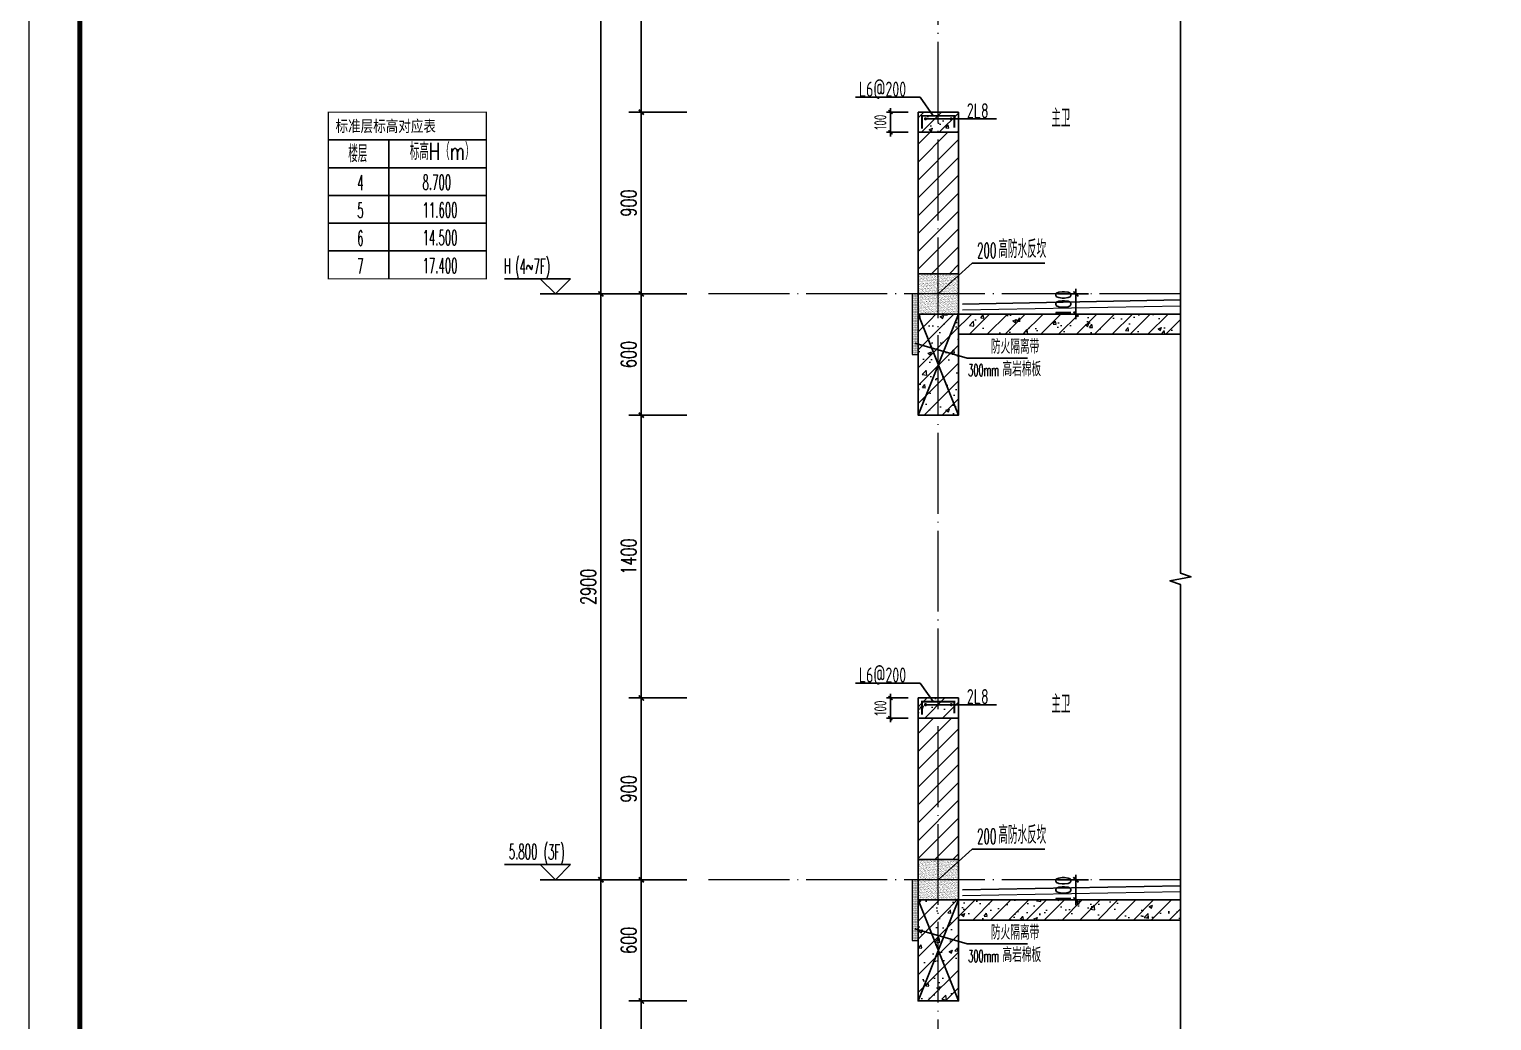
# Model space of a CAD drawing. Extents: x -1712635 to -854203, y -534641 to -21985.
# Drawn here: x -961727 to -954487, y -158788 to -153880 of the extents above; entities that cross this region are included whole.
import ezdxf

# ---------------------------------------------------------------- set-up
doc = ezdxf.new("R2010")
doc.units = 0
doc.header["$LTSCALE"] = 1000
doc.linetypes.add('DOTE', pattern=[2.4200000000000004, 2, -0.2, 0.02, -0.2])
doc.layers.get('0').update_dxf_attribs({"linetype": 'CONTINUOUS'})
doc.layers.get('Defpoints').update_dxf_attribs({"linetype": 'CONTINUOUS'})
for name, color, linetype in [('C-Sheet-图框', 101, 'CONTINUOUS'), ('DIM', 2, 'CONTINUOUS'), ('DIM_ELEV', 3, 'CONTINUOUS'), ('DIM_IDEN', 67, 'CONTINUOUS'), ('DIM_SYMB', 3, 'CONTINUOUS'), ('PUB_DIM', 3, 'CONTINUOUS'), ('PUB_TEXT', 2, 'CONTINUOUS'), ('REIN', 6, 'CONTINUOUS'), ('S-大样-砼线', 7, 'CONTINUOUS'), ('S-引出线', 40, 'CONTINUOUS'), ('TEXT', 2, 'CONTINUOUS'), ('WALL', 2, 'CONTINUOUS'), ('看线', 251, 'CONTINUOUS'), ('立面-看线', 251, 'CONTINUOUS')]:
    doc.layers.add(name, color=color, linetype=linetype)
for name, color, linetype, lineweight in [('DOTE', 19, 'DOTE', 9), ('PUB_HATCH', 8, 'CONTINUOUS', 9), ('内粉刷', 37, 'CONTINUOUS', 9), ('图框', 9, 'CONTINUOUS', 18)]:
    doc.layers.add(name, color=color, linetype=linetype, lineweight=lineweight)
doc.styles.add('_TCH_DIM', font='SIMPLEX.shx', dxfattribs={"width": 0.7, "bigfont": 'GBCBIG.shx'})
doc.styles.add('_TCH_DIM_T3', font='SIMPLEX', dxfattribs={"width": 0.7058823529411765, "bigfont": 'GBCBIG'})
doc.styles.add('DIM_FONT_T3', font='SIMPLEX', dxfattribs={"width": 0.7058823529411765, "bigfont": 'GBCBIG'})
doc.styles.add('TSSD_DIMENSION', font='Tssdeng.shx', dxfattribs={"width": 0.7, "bigfont": 'tssdchn.shx'})
doc.styles.add('w', font='tssdeng.shx', dxfattribs={"width": 0.8, "bigfont": 'tssdchn.shx'})
doc.styles.add('宋体', font='', dxfattribs={"height": 50})
doc.styles.get('宋体').set_extended_font_data('SimSun')
doc.dimstyles.new('_TCH_ARCH&&25', dxfattribs={"dimtxt": 74.375, "dimasz": 25, "dimexe": 62.5, "dimexo": 75, "dimgap": 25, "dimtad": 1, "dimdec": 0, "dimzin": 0, "dimdsep": 46, "dimtxsty": '_TCH_DIM_T3', "dimblk": 'ARCHTICK', "dimcen": 0.09, "dimclrt": 7, "dimazin": 0, "dimtfac": 1, "dimtdec": 0, "dimtix": 1, "dimtmove": 2, "dimatfit": 3, "dimldrblk": 'ARCHTICK', "dimfxl": 0, "dimtolj": 1, "dimtzin": 0, "dimarcsym": 0})
doc.dimstyles.new('TSSD_20_20', dxfattribs={"dimtxt": 60, "dimasz": 20, "dimexe": 20, "dimexo": 50, "dimgap": 20, "dimtad": 1, "dimdec": 0, "dimzin": 0, "dimdsep": 46, "dimtxsty": 'TSSD_DIMENSION', "dimblk": 'ARCHTICK', "dimblk1": 'ARCHTICK', "dimblk2": 'ARCHTICK', "dimcen": 0, "dimdle": 20, "dimclrt": 7, "dimadec": 0, "dimazin": 0, "dimtfac": 1, "dimtdec": 0, "dimtix": 1, "dimtmove": 2, "dimatfit": 3, "dimfxl": 0, "dimtolj": 1, "dimtzin": 0, "dimarcsym": 0})
pattern_1 = [(45, (0, 0), (-44.19417382415921, 44.19417382415922), []), (49.99999999999999, (0, 0), (179.3150456501884, -15.68803374564878), [18.75, -206.25]), (355, (0, 0), (-34.68783340325, 188.048033425003), [15, -165]), (100.4514, (14.94292, -1.307335), (144.6273454285054, 172.3598855152384), [15.9350475, -175.285528]), (46.18420000000002, (0, 50), (266.8102621564111, -41.37975358225452), [28.125, -309.3749999999999]), (96.6356, (22.23418625, 46.55167325), (233.6656763871758, 243.5294677251104), [23.902572, -262.92825]), (351.1842, (0, 50), (233.6654862834068, 243.5296502313311), [22.5, -247.5]), (21, (25, 37.5), (149.2267630296154, -100.6547226663347), [18.75, -206.25]), (326.0000000000001, (25, 37.5), (60.82883298039543, 181.2875112617133), [15, -165]), (71.4514, (37.43555825, 29.1120985), (210.0556571453725, 80.6326241774881), [15.9350475, -175.285528]), (37.50000000000001, (0, 0), (3.039963829322667, 83.22346345782788), [0, -163, 0, -167.5, 0, -165.625]), (7.499999999999999, (0, 0), (65.76738436053715, 98.60292797059006), [0, -95.5, 0, -159.25, 0, -63.125]), (327.5, (-55.75, 0), (133.4556090431022, -5.638717933594939), [0, -62.5, 0, -195, 0, -258.75]), (317.5, (-80.75, 0), (145.7965423355966, 25.02624558307943), [0, -81.25, 0, -129.5, 0, -183.75])]

# ---------------------------------------------------------------- blocks, each defined once
blk = doc.blocks.new('GFDDDDRG')
at = {"layer": '图框'}
blk.add_lwpolyline([(923309.7791572664, -107436.9617041193), (923309.7791572663, -159999.4617041193), (893609.7791572664, -159999.4617041193), (893609.7791572665, -107436.9617041193)], close=True, dxfattribs=at)
blk.add_lwpolyline([(923309.7791572664, -107436.9617041193), (923309.7791572663, -159999.4617041193), (893609.7791572664, -159999.4617041193), (893609.7791572665, -107436.9617041193)], close=True, dxfattribs=at)
at = {"layer": '图框', "const_width": 50}
blk.add_lwpolyline([(894109.7791572664, -159499.4617041193), (922809.7791572663, -159499.4617041193), (922809.7791572664, -108686.9617041193), (894109.7791572665, -108686.9617041193)], close=True, dxfattribs=at)
blk = doc.blocks.new('_ArchTick')
at = {"color": 0, "const_width": 0.35}
blk.add_lwpolyline([(-0.5, -0.5), (0.5, 0.5)], dxfattribs=at)
blk = doc.blocks.new('*D2679')
at = {"layer": 'Defpoints', "color": 0}
for p in [(1158057.574142566, 465143.3721649078), (1158223.534027657, 465143.3721649078), (1158057.574142566, 465043.3721650917)]:
    blk.add_point(p, dxfattribs=at)
at = {"layer": 'PUB_DIM', "color": 0, "lineweight": -2}
for p, q in [((1158223.534027657, 465143.3721649078), (1158223.534027657, 465168.3721649078)), ((1158132.574142566, 465143.3721649078), (1158286.034027657, 465143.3721649078)), ((1158223.534027657, 465043.3721650917), (1158223.534027657, 465143.3721649078)), ((1158132.574142566, 465043.3721650917), (1158286.034027657, 465043.3721650917)), ((1158223.534027657, 465043.3721650917), (1158223.534027657, 465018.3721650917))]:
    blk.add_line(p, q, dxfattribs=at)
at = {"layer": 'PUB_DIM', "color": 0, "lineweight": -2, "xscale": 25, "yscale": 25, "zscale": 25}
for p, rotation in [((1158223.534027657, 465143.3721649078), 270), ((1158223.534027657, 465043.3721650917), 90)]:
    blk.add_blockref('_ArchTick', p, dxfattribs=dict(at, rotation=rotation))
at = {"layer": 'PUB_DIM', "color": 7, "insert": (1158161.346527657, 465093.3721649999), "char_height": 74.375, "attachment_point": 5, "rotation": 90, "style": '_TCH_DIM_T3'}
blk.add_mtext('\\A1;100', dxfattribs=at)
blk = doc.blocks.new('VDVDXAXFSFFX')
at = {"layer": 'PUB_HATCH'}
h = blk.add_hatch(dxfattribs=at)
h.set_pattern_fill('DOTS', color=251, scale=2, style=0)
h.set_pattern_definition([(0, (924712.4965232481, -148185.5928938247), (1.5875, 3.175), [0, -3.175])])
h.paths.add_polyline_path([(924682.496528509, -148185.5928938247), (924712.4965288265, -148185.5928938247), (924712.4965296196, -147935.5928918117), (924712.4965296126, -147885.5928918776), (924712.4965232481, -147885.5928918157), (924712.4965232481, -147885.5928938247), (924682.496528509, -147885.5928938247)])
at = {"layer": 'DIM_IDEN', "color": 5}
for p, q in [((924695.4944669578, -148129.2886519908), (924955.5658560492, -148202.8897275763)), ((924955.5658560492, -148202.8897275763), (925253.409062462, -148202.8897275763))]:
    blk.add_line(p, q, dxfattribs=at)
at = {"layer": 'PUB_HATCH', "color": 5}
blk.add_lwpolyline([(924712.4965232481, -147885.5928938247), (924682.496528509, -147885.5928938247), (924682.496528509, -148185.5928938247), (924712.4965232481, -148185.5928938247)], close=True, dxfattribs=at)
at = {"layer": 'PUB_TEXT', "style": 'DIM_FONT_T3', "width": 0.7058823529411765}
blk.add_text('防火隔离带', height=71.48936170212767, dxfattribs=at).set_placement((925072.609312775, -148181.8897275763))
at = {"layer": 'PUB_TEXT', "color": 5, "style": 'DIM_FONT_T3'}
for s, height, width, p in [('300mm', 59.5, 0.4982698961937717, (924960.3522060211, -148292.9097275763)), ('高岩棉板', 71.48936170212767, 0.7058823529411765, (925129.763970727, -148292.9097275763))]:
    blk.add_text(s, height=height, dxfattribs=dict(at, width=width)).set_placement(p)
blk = doc.blocks.new('*D3382')
at = {"layer": 'Defpoints', "color": 0}
for p in [(-958696.6077142286, -158690.5150327926), (-958396.6077142078, -158690.5150327926), (-958396.6077142078, -160090.5148952722)]:
    blk.add_point(p, dxfattribs=at)
at = {"layer": 'PUB_DIM', "color": 0, "lineweight": -2}
for p, q in [((-958471.6077142078, -158690.5150327926), (-958759.1077142286, -158690.5150327926)), ((-958696.6077142286, -160090.5148952722), (-958696.6077142286, -158690.5150327926)), ((-958471.6077142078, -160090.5148952722), (-958759.1077142286, -160090.5148952722))]:
    blk.add_line(p, q, dxfattribs=at)
at = {"layer": 'PUB_DIM', "color": 0, "lineweight": -2, "xscale": 25, "yscale": 25, "zscale": 25}
for p, rotation in [((-958696.6077142286, -158690.5150327926), 90), ((-958696.6077142286, -160090.5148952722), 270)]:
    blk.add_blockref('_ArchTick', p, dxfattribs=dict(at, rotation=rotation))
at = {"layer": 'PUB_DIM', "color": 7, "insert": (-958758.7952142286, -159390.5149640325), "char_height": 74.375, "attachment_point": 5, "rotation": 90, "style": '_TCH_DIM_T3'}
blk.add_mtext('\\A1;1400', dxfattribs=at)
blk = doc.blocks.new('*D3383')
at = {"layer": 'Defpoints', "color": 0}
for p in [(-958696.6077142286, -158090.5150327928), (-958396.6077142078, -158090.5150327928), (-958396.6077142078, -158690.5150327926)]:
    blk.add_point(p, dxfattribs=at)
at = {"layer": 'PUB_DIM', "color": 0, "lineweight": -2}
for p, q in [((-958471.6077142078, -158090.5150327928), (-958759.1077142286, -158090.5150327928)), ((-958696.6077142286, -158690.5150327926), (-958696.6077142286, -158090.5150327928)), ((-958471.6077142078, -158690.5150327926), (-958759.1077142286, -158690.5150327926))]:
    blk.add_line(p, q, dxfattribs=at)
at = {"layer": 'PUB_DIM', "color": 0, "lineweight": -2, "xscale": 25, "yscale": 25, "zscale": 25}
for p, rotation in [((-958696.6077142286, -158090.5150327928), 90), ((-958696.6077142286, -158690.5150327926), 270)]:
    blk.add_blockref('_ArchTick', p, dxfattribs=dict(at, rotation=rotation))
at = {"layer": 'PUB_DIM', "color": 7, "insert": (-958758.7952142286, -158390.5150327928), "char_height": 74.375, "attachment_point": 5, "rotation": 90, "style": '_TCH_DIM_T3'}
blk.add_mtext('\\A1;600', dxfattribs=at)
blk = doc.blocks.new('*D3384')
at = {"layer": 'Defpoints', "color": 0}
for p in [(-958696.6077142286, -157190.5148952722), (-958396.6077142078, -157190.5148952722), (-958396.6077142078, -158090.5150327928)]:
    blk.add_point(p, dxfattribs=at)
at = {"layer": 'PUB_DIM', "color": 0, "lineweight": -2}
for p, q in [((-958471.6077142078, -157190.5148952722), (-958759.1077142286, -157190.5148952722)), ((-958696.6077142286, -158090.5150327928), (-958696.6077142286, -157190.5148952722)), ((-958471.6077142078, -158090.5150327928), (-958759.1077142286, -158090.5150327928))]:
    blk.add_line(p, q, dxfattribs=at)
at = {"layer": 'PUB_DIM', "color": 0, "lineweight": -2, "xscale": 25, "yscale": 25, "zscale": 25}
for p, rotation in [((-958696.6077142286, -157190.5148952722), 90), ((-958696.6077142286, -158090.5150327928), 270)]:
    blk.add_blockref('_ArchTick', p, dxfattribs=dict(at, rotation=rotation))
at = {"layer": 'PUB_DIM', "color": 7, "insert": (-958758.7952142286, -157640.5149640326), "char_height": 74.375, "attachment_point": 5, "rotation": 90, "style": '_TCH_DIM_T3'}
blk.add_mtext('\\A1;900', dxfattribs=at)
blk = doc.blocks.new('*D3385')
at = {"layer": 'Defpoints', "color": 0}
for p in [(-958696.6077142286, -155790.5150327928), (-958396.6077142078, -155790.5150327928), (-958396.6077142078, -157190.5148952722)]:
    blk.add_point(p, dxfattribs=at)
at = {"layer": 'PUB_DIM', "color": 0, "lineweight": -2}
for p, q in [((-958471.6077142078, -155790.5150327928), (-958759.1077142286, -155790.5150327928)), ((-958696.6077142286, -157190.5148952722), (-958696.6077142286, -155790.5150327928)), ((-958471.6077142078, -157190.5148952722), (-958759.1077142286, -157190.5148952722))]:
    blk.add_line(p, q, dxfattribs=at)
at = {"layer": 'PUB_DIM', "color": 0, "lineweight": -2, "xscale": 25, "yscale": 25, "zscale": 25}
for p, rotation in [((-958696.6077142286, -155790.5150327928), 90), ((-958696.6077142286, -157190.5148952722), 270)]:
    blk.add_blockref('_ArchTick', p, dxfattribs=dict(at, rotation=rotation))
at = {"layer": 'PUB_DIM', "color": 7, "insert": (-958758.7952142286, -156490.5149640326), "char_height": 74.375, "attachment_point": 5, "rotation": 90, "style": '_TCH_DIM_T3'}
blk.add_mtext('\\A1;1400', dxfattribs=at)
blk = doc.blocks.new('*D3386')
at = {"layer": 'Defpoints', "color": 0}
for p in [(-958696.6077142286, -155190.5150327932), (-958396.6077142078, -155190.5150327932), (-958396.6077142078, -155790.5150327928)]:
    blk.add_point(p, dxfattribs=at)
at = {"layer": 'PUB_DIM', "color": 0, "lineweight": -2}
for p, q in [((-958471.6077142078, -155190.5150327932), (-958759.1077142286, -155190.5150327932)), ((-958696.6077142286, -155790.5150327928), (-958696.6077142286, -155190.5150327932)), ((-958471.6077142078, -155790.5150327928), (-958759.1077142286, -155790.5150327928))]:
    blk.add_line(p, q, dxfattribs=at)
at = {"layer": 'PUB_DIM', "color": 0, "lineweight": -2, "xscale": 25, "yscale": 25, "zscale": 25}
for p, rotation in [((-958696.6077142286, -155190.5150327932), 90), ((-958696.6077142286, -155790.5150327928), 270)]:
    blk.add_blockref('_ArchTick', p, dxfattribs=dict(at, rotation=rotation))
at = {"layer": 'PUB_DIM', "color": 7, "insert": (-958758.7952142286, -155490.5150327931), "char_height": 74.375, "attachment_point": 5, "rotation": 90, "style": '_TCH_DIM_T3'}
blk.add_mtext('\\A1;600', dxfattribs=at)
blk = doc.blocks.new('*D3387')
at = {"layer": 'Defpoints', "color": 0}
for p in [(-958696.6077142286, -154290.5148952724), (-958396.6077142078, -154290.5148952724), (-958396.6077142078, -155190.5150327932)]:
    blk.add_point(p, dxfattribs=at)
at = {"layer": 'PUB_DIM', "color": 0, "lineweight": -2}
for p, q in [((-958471.6077142078, -154290.5148952724), (-958759.1077142286, -154290.5148952724)), ((-958696.6077142286, -155190.5150327932), (-958696.6077142286, -154290.5148952724)), ((-958471.6077142078, -155190.5150327932), (-958759.1077142286, -155190.5150327932))]:
    blk.add_line(p, q, dxfattribs=at)
at = {"layer": 'PUB_DIM', "color": 0, "lineweight": -2, "xscale": 25, "yscale": 25, "zscale": 25}
for p, rotation in [((-958696.6077142286, -154290.5148952724), 90), ((-958696.6077142286, -155190.5150327932), 270)]:
    blk.add_blockref('_ArchTick', p, dxfattribs=dict(at, rotation=rotation))
at = {"layer": 'PUB_DIM', "color": 7, "insert": (-958758.7952142286, -154740.5149640329), "char_height": 74.375, "attachment_point": 5, "rotation": 90, "style": '_TCH_DIM_T3'}
blk.add_mtext('\\A1;900', dxfattribs=at)
blk = doc.blocks.new('*D3388')
at = {"layer": 'Defpoints', "color": 0}
for p in [(-958696.6077142286, -152890.5150328063), (-958396.6077142078, -152890.5150328063), (-958396.6077142078, -154290.5148952724)]:
    blk.add_point(p, dxfattribs=at)
at = {"layer": 'PUB_DIM', "color": 0, "lineweight": -2}
for p, q in [((-958471.6077142078, -152890.5150328063), (-958759.1077142286, -152890.5150328063)), ((-958696.6077142286, -154290.5148952724), (-958696.6077142286, -152890.5150328063)), ((-958471.6077142078, -154290.5148952724), (-958759.1077142286, -154290.5148952724))]:
    blk.add_line(p, q, dxfattribs=at)
at = {"layer": 'PUB_DIM', "color": 0, "lineweight": -2, "xscale": 25, "yscale": 25, "zscale": 25}
for p, rotation in [((-958696.6077142286, -152890.5150328063), 90), ((-958696.6077142286, -154290.5148952724), 270)]:
    blk.add_blockref('_ArchTick', p, dxfattribs=dict(at, rotation=rotation))
at = {"layer": 'PUB_DIM', "color": 7, "insert": (-958758.7952142286, -153590.5149640395), "char_height": 74.375, "attachment_point": 5, "rotation": 90, "style": '_TCH_DIM_T3'}
blk.add_mtext('\\A1;1400', dxfattribs=at)
blk = doc.blocks.new('*D3394')
at = {"layer": 'Defpoints', "color": 0}
for p in [(-958896.6077142335, -158090.5150327929), (-958396.6077142083, -158090.5150327929), (-958396.6077142083, -160990.5150327929)]:
    blk.add_point(p, dxfattribs=at)
at = {"layer": 'PUB_DIM', "color": 0, "lineweight": -2}
for p, q in [((-958471.6077142083, -158090.5150327929), (-958959.1077142335, -158090.5150327929)), ((-958896.6077142335, -160990.5150327929), (-958896.6077142335, -158090.5150327929)), ((-958471.6077142083, -160990.5150327929), (-958959.1077142335, -160990.5150327929))]:
    blk.add_line(p, q, dxfattribs=at)
at = {"layer": 'PUB_DIM', "color": 0, "lineweight": -2, "xscale": 25, "yscale": 25, "zscale": 25}
for p, rotation in [((-958896.6077142335, -158090.5150327929), 90), ((-958896.6077142335, -160990.5150327929), 270)]:
    blk.add_blockref('_ArchTick', p, dxfattribs=dict(at, rotation=rotation))
at = {"layer": 'PUB_DIM', "color": 7, "insert": (-958958.7952142335, -159540.5150327931), "char_height": 74.375, "attachment_point": 5, "rotation": 90, "style": '_TCH_DIM_T3'}
blk.add_mtext('\\A1;2900', dxfattribs=at)
blk = doc.blocks.new('*D3395')
at = {"layer": 'Defpoints', "color": 0}
for p in [(-958896.6077142335, -155190.5150327932), (-958396.6077142083, -155190.5150327932), (-958396.6077142083, -158090.5150327929)]:
    blk.add_point(p, dxfattribs=at)
at = {"layer": 'PUB_DIM', "color": 0, "lineweight": -2}
for p, q in [((-958471.6077142083, -155190.5150327932), (-958959.1077142335, -155190.5150327932)), ((-958896.6077142335, -158090.5150327929), (-958896.6077142335, -155190.5150327932)), ((-958471.6077142083, -158090.5150327929), (-958959.1077142335, -158090.5150327929))]:
    blk.add_line(p, q, dxfattribs=at)
at = {"layer": 'PUB_DIM', "color": 0, "lineweight": -2, "xscale": 25, "yscale": 25, "zscale": 25}
for p, rotation in [((-958896.6077142335, -155190.5150327932), 90), ((-958896.6077142335, -158090.5150327929), 270)]:
    blk.add_blockref('_ArchTick', p, dxfattribs=dict(at, rotation=rotation))
at = {"layer": 'PUB_DIM', "color": 7, "insert": (-958958.7952142335, -156640.5150327932), "char_height": 74.375, "attachment_point": 5, "rotation": 90, "style": '_TCH_DIM_T3'}
blk.add_mtext('\\A1;2900', dxfattribs=at)
blk = doc.blocks.new('*D3396')
at = {"layer": 'Defpoints', "color": 0}
for p in [(-958896.6077142335, -152290.5150327929), (-958396.6077142083, -152290.5150327929), (-958396.6077142083, -155190.5150327932)]:
    blk.add_point(p, dxfattribs=at)
at = {"layer": 'PUB_DIM', "color": 0, "lineweight": -2}
for p, q in [((-958471.6077142083, -152290.5150327929), (-958959.1077142335, -152290.5150327929)), ((-958896.6077142335, -155190.5150327932), (-958896.6077142335, -152290.5150327929)), ((-958471.6077142083, -155190.5150327932), (-958959.1077142335, -155190.5150327932))]:
    blk.add_line(p, q, dxfattribs=at)
at = {"layer": 'PUB_DIM', "color": 0, "lineweight": -2, "xscale": 25, "yscale": 25, "zscale": 25}
for p, rotation in [((-958896.6077142335, -152290.5150327929), 90), ((-958896.6077142335, -155190.5150327932), 270)]:
    blk.add_blockref('_ArchTick', p, dxfattribs=dict(at, rotation=rotation))
at = {"layer": 'PUB_DIM', "color": 7, "insert": (-958958.7952142335, -153740.5150327932), "char_height": 74.375, "attachment_point": 5, "rotation": 90, "style": '_TCH_DIM_T3'}
blk.add_mtext('\\A1;2900', dxfattribs=at)
blk = doc.blocks.new('*D3400')
at = {"layer": 'Defpoints', "color": 0}
for p in [(-957326.4135571282, -157190.5148952722), (-957463.3307241622, -157290.5148952722), (-957326.4135571282, -157290.5148952722)]:
    blk.add_point(p, dxfattribs=at)
at = {"layer": 'DIM', "color": 0, "lineweight": -2}
for p, q in [((-957463.3307241622, -157190.5148952722), (-957463.3307241622, -157170.5148952722)), ((-957376.4135571282, -157190.5148952722), (-957483.3307241622, -157190.5148952722)), ((-957463.3307241622, -157190.5148952722), (-957463.3307241622, -157290.5148952722)), ((-957376.4135571282, -157290.5148952722), (-957483.3307241622, -157290.5148952722)), ((-957463.3307241622, -157290.5148952722), (-957463.3307241622, -157310.5148952722))]:
    blk.add_line(p, q, dxfattribs=at)
at = {"layer": 'DIM', "color": 0, "lineweight": -2, "xscale": 20, "yscale": 20, "zscale": 20}
for p, rotation in [((-957463.3307241622, -157190.5148952722), 270), ((-957463.3307241622, -157290.5148952722), 90)]:
    blk.add_blockref('_ArchTick', p, dxfattribs=dict(at, rotation=rotation))
at = {"layer": 'DIM', "color": 7, "insert": (-957513.3307241622, -157240.5148952724), "char_height": 60, "attachment_point": 5, "rotation": 90, "style": 'TSSD_DIMENSION'}
blk.add_mtext('\\A1;100', dxfattribs=at)
blk = doc.blocks.new('20210809.02282059')
at = {"layer": 'REIN', "const_width": 9}
blk.add_lwpolyline([(87484.17413905729, 66580.93723980524), (87484.17413905729, 66644.7473179046), (87644.05902665015, 66644.7473179046), (87644.05902665015, 66586.78243779903)], dxfattribs=at)
at = {"layer": 'REIN', "const_width": 8}
for points in [[(87497.66146427253, 66629.68552062381, 1), (87505.66146427253, 66629.68552062381, 1)], [(87625.09821334062, 66629.68552062381, 1), (87633.09821334062, 66629.68552062381, 1)]]:
    blk.add_lwpolyline(points, format="xyb", close=True, dxfattribs=at)
at = {"layer": 'S-引出线'}
for p, q in [((87474.5888281595, 66737.00278282212), (87154.50981688779, 66737.00278282212)), ((87538.80876634456, 66644.7473179046), (87474.5888281595, 66737.00278282212)), ((87501.66146427253, 66629.68552062381), (87853.2882327484, 66629.68552062381))]:
    blk.add_line(p, q, dxfattribs=at)
at = {"layer": 'TEXT', "style": 'w', "width": 0.7}
for s, p in [('L6@200', (87171.47256206069, 66739.17247021152)), ('2L8', (87706.15828353167, 66632.06966891466))]:
    blk.add_text(s, height=75, rotation=1.867629851175362e-07, dxfattribs=at).set_placement(p)
blk = doc.blocks.new('*D3401')
at = {"layer": 'Defpoints', "color": 0}
for p in [(-957326.4135571282, -154290.5148952724), (-957463.3307241622, -154390.5148952724), (-957326.4135571282, -154390.5148952724)]:
    blk.add_point(p, dxfattribs=at)
at = {"layer": 'DIM', "color": 0, "lineweight": -2}
for p, q in [((-957463.3307241622, -154290.5148952724), (-957463.3307241622, -154270.5148952724)), ((-957376.4135571282, -154290.5148952724), (-957483.3307241622, -154290.5148952724)), ((-957463.3307241622, -154290.5148952724), (-957463.3307241622, -154390.5148952724)), ((-957376.4135571282, -154390.5148952724), (-957483.3307241622, -154390.5148952724)), ((-957463.3307241622, -154390.5148952724), (-957463.3307241622, -154410.5148952724))]:
    blk.add_line(p, q, dxfattribs=at)
at = {"layer": 'DIM', "color": 0, "lineweight": -2, "xscale": 20, "yscale": 20, "zscale": 20}
for p, rotation in [((-957463.3307241622, -154290.5148952724), 270), ((-957463.3307241622, -154390.5148952724), 90)]:
    blk.add_blockref('_ArchTick', p, dxfattribs=dict(at, rotation=rotation))
at = {"layer": 'DIM', "color": 7, "insert": (-957513.3307241622, -154340.5148952726), "char_height": 60, "attachment_point": 5, "rotation": 90, "style": 'TSSD_DIMENSION'}
blk.add_mtext('\\A1;100', dxfattribs=at)
blk = doc.blocks.new('20210809.03232467')
at = {"layer": 'S-大样-砼线'}
for p, q in [((87154.50981688779, 67080.93735919218), (87354.50981570501, 66580.93723981472)), ((87354.51276363153, 67080.93735919014), (87154.51276483014, 66580.93723980524))]:
    blk.add_line(p, q, dxfattribs=at)
blk.add_lwpolyline([(87354.50982275046, 67080.93735918641), (87154.50981688779, 67080.93735918641), (87154.50981688965, 66580.93723980896), (87354.5098227514, 66580.93723980896)], close=True, dxfattribs=at)
blk = doc.blocks.new('20210902.15310896')
at = {"layer": 'DOTE', "color": 1, "linetype": 'DOTE', "ltscale": 0.2}
for p, q in [((79213.1800598912, -133245.8924751), (79213.18005989096, -115565.8901855001)), ((80411.7049791175, -123445.8901854942), (78042.9859028114, -123445.8901854942)), ((80411.7049791175, -126345.890185494), (78042.9859028114, -126345.890185494))]:
    blk.add_line(p, q, dxfattribs=at)
blk = doc.blocks.new('gdfgdgrdfaw')
at = {"layer": 'PUB_HATCH'}
h = blk.add_hatch(dxfattribs=at)
h.set_pattern_fill('钢筋混凝土', color=256, scale=25, style=0)
h.set_pattern_definition(pattern_1)
h.paths.add_polyline_path([(1157642.391776409, 465943.3721650821), (1157642.391776409, 466043.3721650821), (1157442.391776409, 466043.3721650821), (1157442.391776409, 465943.3721650821)])
h = blk.add_hatch(dxfattribs=at)
h.set_pattern_fill('普通砖', color=256, scale=25, style=0)
h.set_pattern_definition([(45, (0, 44.8778375), (-44.19419150182874, 44.19419150182875), [])])
h.paths.add_polyline_path([(1157642.391769704, 465243.3721650823), (1157642.391769704, 465943.3721650821), (1157442.391769704, 465943.3721650821), (1157442.391769704, 465243.3721650823)])
h = blk.add_hatch(dxfattribs=at)
h.set_pattern_fill('钢筋混凝土', color=256, scale=25, style=0)
h.set_pattern_definition(pattern_1)
h.paths.add_polyline_path([(1157642.391769704, 464543.3721639105), (1157642.391774331, 464943.3721650844), (1157442.391775368, 465043.3721651007), (1157442.391769704, 464543.3721662128)])
h = blk.add_hatch(dxfattribs=at)
h.set_pattern_fill('钢筋混凝土', color=256, scale=25, style=0)
h.set_pattern_definition(pattern_1)
h.paths.add_polyline_path([(1158740.916688931, 465043.3721650868), (1157442.391775368, 465043.3721651007), (1157642.391774331, 464943.3721650844), (1158740.916688931, 464943.3721650868)])
at = {"layer": '立面-看线'}
h = blk.add_hatch(dxfattribs=at)
h.set_pattern_fill('碎沙', color=256, scale=4)
h.set_pattern_definition([(37.50000000000001, (356389.1521258352, 79681.41970536293), (-0.32000625919681, 9.788264746586847), [0, -7.7216, 0, -8.636000000000001, 0, -8.255]), (7.499999999999999, (356389.1521258352, 79681.41970536293), (8.990465662760052, 14.33650201136708), [0, -4.1656, 0, -6.9596, 0, -2.667]), (327.5, (356382.9037258351, 79681.41970536293), (15.81984740482916, 0.028743693570914), [0, -2.54, 0, -9.144, 0, -11.938]), (317.5, (356382.9037258351, 79681.41970536293), (15.27112904944595, 4.458586465144325), [0, -1.27, 0, -5.9944, 0, -6.858])])
h.paths.add_polyline_path([(1157442.391776461, 465043.3721649967), (1157642.391776523, 465043.3721646604), (1157642.391776554, 465243.3721648258), (1157442.391776492, 465243.3721653387)])
at = {"layer": 'DIM_IDEN'}
for p, q in [((1157542.392034936, 465143.3722684763), (1157709.202950143, 465294.8897628722)), ((1157709.202950143, 465294.8897628722), (1158069.379461748, 465294.8897628722))]:
    blk.add_line(p, q, dxfattribs=at)
at = {"layer": 'WALL'}
for p, q in [((1157442.391776409, 465943.3721650821), (1157442.391776409, 466043.3721650821)), ((1157442.391776409, 466043.3721650821), (1157642.391776409, 466043.3721650821)), ((1157642.391776409, 465943.3721650821), (1157642.391776409, 466043.3721650821)), ((1157442.391769704, 465243.3721650823), (1157442.391769704, 465943.3721650821)), ((1157442.391776409, 465943.3721650821), (1157642.391776409, 465943.3721650821)), ((1157642.391769704, 465243.3721650823), (1157642.391769704, 465943.3721650821)), ((1157442.391769704, 465243.3721650823), (1157642.391769704, 465243.3721650823)), ((1157442.391769704, 464543.3721662128), (1157442.391775368, 465043.3721651007)), ((1158740.916688931, 465043.3721650868), (1157442.391775368, 465043.3721651007)), ((1158740.916688931, 464943.3721650868), (1158740.916688931, 465043.3721650868)), ((1158740.916688931, 464943.3721650868), (1157642.391774331, 464943.3721650844)), ((1157642.391769704, 464543.3721639105), (1157642.391774331, 464943.3721650844)), ((1157442.391769704, 464543.3721662128), (1157642.391769704, 464543.3721639105))]:
    blk.add_line(p, q, dxfattribs=at)
blk.add_lwpolyline([(1157442.391776455, 465243.3721650823), (1157642.391776591, 465243.3721650823), (1157642.391776591, 465043.3721650823), (1157442.391776455, 465043.3721650823)], close=True, dxfattribs=at)
at = {"layer": '内粉刷'}
blk.add_lwpolyline([(1158740.916688931, 465083.372165086), (1157662.391775905, 465063.3832221435)], dxfattribs=at)
at = {"layer": '看线', "color": 32}
blk.add_lwpolyline([(1158740.916688931, 465113.372165086), (1157662.391775905, 465093.3832221435)], dxfattribs=at)
at = {"layer": 'PUB_TEXT', "style": 'DIM_FONT_T3'}
for s, height, width, p in [('主卫', 89.36170212765958, 0.7058823529411765, (1158101.60987159, 465968.9951432003)), ('200', 74.375, 0.4982698961937717, (1157734.212065002, 465321.1397628722)), ('高防水反坎', 89.36170212765958, 0.7058823529411765, (1157840.094417944, 465321.1397628722))]:
    blk.add_text(s, height=height, dxfattribs=dict(at, width=width)).set_placement(p)
at = {"layer": 'PUB_DIM'}
dim = blk.add_aligned_dim(p1=(1158057.574142566, 465043.3721650917), p2=(1158057.574142566, 465143.3721649078), distance=-165.9598850910552, dimstyle='_TCH_ARCH&&25', dxfattribs=at)
dim.commit()
dim.dimension.update_dxf_attribs({"geometry": '*D2679', "text_midpoint": (1158161.346527657, 465093.3721649999)})

msp = doc.modelspace()

# ---------------------------------------------------------------- linework, layer by layer
at = {"layer": 'C-Sheet-图框', "color": 0}
for p, q in [((-960246.4460974624, -154428.0150327932), (-959463.6935120667, -154428.0150327932)), ((-960246.4460974624, -154428.0150327932), (-959463.6935120667, -154428.0150327932)), ((-959946.133740902, -154428.0150327932), (-959946.133740902, -155115.5150327932)), ((-960246.4460974624, -154565.5150327932), (-959463.6935120667, -154565.5150327932)), ((-960246.4460974624, -154703.0150327932), (-959463.6935120667, -154703.0150327932)), ((-960246.4460974624, -154840.5150327932), (-959463.6935120667, -154840.5150327932)), ((-960246.4460974624, -154978.0150327932), (-959463.6935120667, -154978.0150327932))]:
    msp.add_line(p, q, dxfattribs=at)
at = {"layer": 'C-Sheet-图框', "color": 0, "const_width": 5.999999999999876}
msp.add_lwpolyline([(-960246.4460974624, -155115.5150327932), (-959463.6935120667, -155115.5150327932), (-959463.6935120667, -154290.5150327932), (-960246.4460974624, -154290.5150327932)], close=True, dxfattribs=at)
at = {"layer": 'DIM_ELEV'}
for p, q in [((-959046.6077142344, -155115.5150327932), (-959374.6077142344, -155115.5150327932)), ((-959121.6077142344, -155190.5150327932), (-959196.6077142344, -155115.5150327932)), ((-959121.6077142344, -155190.5150327932), (-959046.6077142344, -155115.5150327932)), ((-958696.6077142287, -155190.5150327932), (-959196.6077142344, -155190.5150327932)), ((-959046.6077142344, -158015.5150327929), (-959374.6077142344, -158015.5150327929)), ((-959121.6077142344, -158090.5150327929), (-959196.6077142344, -158015.5150327929)), ((-959121.6077142344, -158090.5150327929), (-959046.6077142344, -158015.5150327929)), ((-958696.6077142287, -158090.5150327929), (-959196.6077142344, -158090.5150327929))]:
    msp.add_line(p, q, dxfattribs=at)
at = {"layer": 'DIM_SYMB'}
msp.add_lwpolyline([(-956027.8886379013, -147910.5150327988), (-956027.8886379017, -156572.3911775989), (-955975.3886379017, -156591.4996148978), (-956080.3886379017, -156610.0139478722), (-956027.8886379017, -156628.6411775989), (-956027.8886379022, -165290.517322399)], dxfattribs=at)

# ---------------------------------------------------------------- block references
at = {"xscale": 0.5, "yscale": 0.5, "zscale": 0.5}
msp.add_blockref('GFDDDDRG', (-1408531.400623538, -89164.00941820291), dxfattribs=at)
for name, p in [('gdfgdgrdfaw', (-2114768.805326832, -620333.8870603546)), ('VDVDXAXFSFFX', (-1882038.910073626, -7304.921988905699)), ('gdfgdgrdfaw', (-2114768.805326832, -623233.8870603543)), ('VDVDXAXFSFFX', (-1882038.910048668, -10204.92212642619))]:
    msp.add_blockref(name, p)
at = {"layer": 'DOTE'}
msp.add_blockref('20210902.15310896', (-1036439.593617019, -31744.62484729895), dxfattribs=at)
at = {"layer": 'REIN'}
for p in [(-1044791.596344385, -220953.6216593636), (-1044791.596344385, -223853.6216593634)]:
    msp.add_blockref('20210809.02282059', p, dxfattribs=at)
at = {"layer": '立面-看线'}
for p in [(-1044480.923346496, -222371.4521362531), (-1044480.923346496, -225271.4521362528)]:
    msp.add_blockref('20210809.03232467', p, dxfattribs=at)

# ---------------------------------------------------------------- texts
at = {"layer": 'PUB_TEXT', "color": 2, "style": '宋体', "width": 0.8}
msp.add_text('标准层标高对应表', height=56.9620253164557, dxfattribs=at).set_placement((-960210.4554204952, -154388.0824465664))
at = {"layer": 'PUB_TEXT', "style": '_TCH_DIM'}
for s, height, width, p in [('楼层', 84.39716312056737, 0.7, (-960147.3180707097, -154538.5424369047)), ('标高H（m）', 84.39716312056737, 0.7, (-959842.803410654, -154527.4525528504)), ('4', 74.375, 0.4941176470588236, (-960103.0222518612, -154676.675926562)), ('8.700', 74.375, 0.4941176470588236, (-959779.6492161038, -154674.7848001514)), ('5', 74.375, 0.4941176470588236, (-960103.0222518612, -154814.175926562)), ('11.600', 74.375, 0.4941176470588236, (-959779.6492161038, -154812.2848001514)), ('6', 74.375, 0.4941176470588236, (-960103.0222518612, -154951.675926562)), ('14.500', 74.375, 0.4941176470588236, (-959779.6492161038, -154949.7848001514)), ('7', 74.375, 0.4941176470588236, (-960103.0222518612, -155089.175926562)), ('17.400', 74.375, 0.4941176470588236, (-959779.6492161038, -155087.2848001514)), ('H', 74.375, 0.4941176470588236, (-959377.2077142344, -155089.2650327932)), ('(4~7F)', 74.375, 0.4941176470588236, (-959321.4327142343, -155090.4900327931)), ('5.800', 74.375, 0.4941176470588236, (-959352.7077142344, -157989.2650327929)), ('(3F)', 74.375, 0.4941176470588236, (-959180.5577142343, -157990.4900327929))]:
    msp.add_text(s, height=height, dxfattribs=dict(at, width=width)).set_placement(p)

# ---------------------------------------------------------------- dimensions: what is measured, and where the dimension line sits
at = {"layer": 'DIM'}
for base, p1, p2, picture, middle in [((-957463.3307241622, -154390.5148952724), (-957326.4135571282, -154290.5148952724), (-957326.4135571282, -154390.5148952724), '*D3401', (-957513.3307241622, -154340.5148952726)), ((-957463.3307241622, -157290.5148952722), (-957326.4135571282, -157190.5148952722), (-957326.4135571282, -157290.5148952722), '*D3400', (-957513.3307241622, -157240.5148952724))]:
    dim = msp.add_linear_dim(base=base, p1=p1, p2=p2, angle=90, dimstyle='TSSD_20_20', dxfattribs=at)
    dim.commit()
    dim.dimension.update_dxf_attribs({"geometry": picture, "text_midpoint": middle})
at = {"layer": 'PUB_DIM'}
for p1, p2, distance, picture, middle in [((-958396.6077142083, -155190.5150327932), (-958396.6077142083, -152290.5150327929), 500.0000000251457, '*D3396', (-958958.7952142335, -153740.5150327932)), ((-958396.6077142078, -154290.5148952724), (-958396.6077142078, -152890.5150328063), 300.0000000207219, '*D3388', (-958758.7952142286, -153590.5149640395)), ((-958396.6077142078, -155190.5150327932), (-958396.6077142078, -154290.5148952724), 300.0000000207219, '*D3387', (-958758.7952142286, -154740.5149640329)), ((-958396.6077142083, -158090.5150327929), (-958396.6077142083, -155190.5150327932), 500.0000000251457, '*D3395', (-958958.7952142335, -156640.5150327932)), ((-958396.6077142078, -155790.5150327928), (-958396.6077142078, -155190.5150327932), 300.0000000207219, '*D3386', (-958758.7952142286, -155490.5150327931)), ((-958396.6077142078, -157190.5148952722), (-958396.6077142078, -155790.5150327928), 300.0000000207219, '*D3385', (-958758.7952142286, -156490.5149640326)), ((-958396.6077142078, -158090.5150327928), (-958396.6077142078, -157190.5148952722), 300.0000000207219, '*D3384', (-958758.7952142286, -157640.5149640326)), ((-958396.6077142083, -160990.5150327929), (-958396.6077142083, -158090.5150327929), 500.0000000251457, '*D3394', (-958958.7952142335, -159540.5150327931)), ((-958396.6077142078, -158690.5150327926), (-958396.6077142078, -158090.5150327928), 300.0000000207219, '*D3383', (-958758.7952142286, -158390.5150327928)), ((-958396.6077142078, -160090.5148952722), (-958396.6077142078, -158690.5150327926), 300.0000000207219, '*D3382', (-958758.7952142286, -159390.5149640325))]:
    dim = msp.add_aligned_dim(p1=p1, p2=p2, distance=distance, dimstyle='_TCH_ARCH&&25', dxfattribs=at)
    dim.commit()
    dim.dimension.update_dxf_attribs({"geometry": picture, "text_midpoint": middle})

doc.saveas('drawing.dxf')
